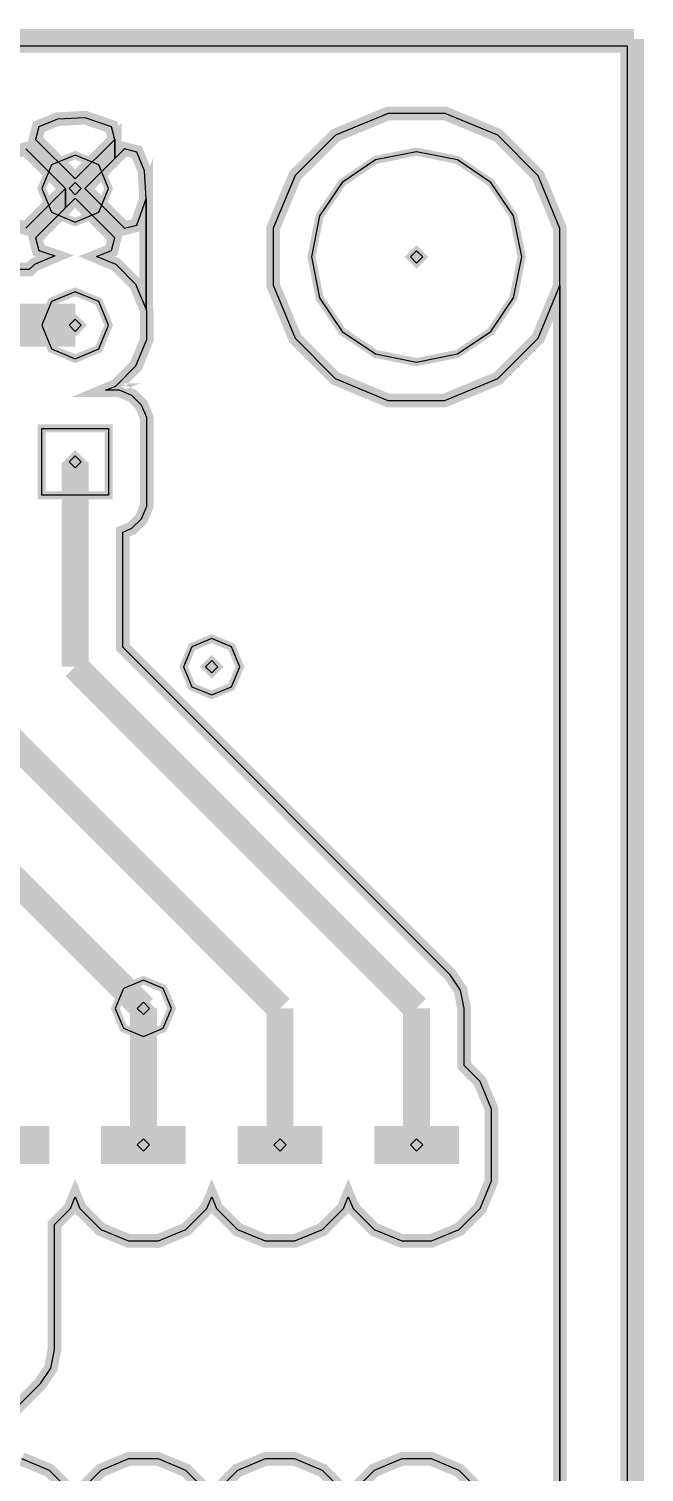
# Model space of a CAD drawing. Extents: x 0 to 6.22, y 0 to 4.04.
# Drawn here: x 1.533 to 1.984, y 2.986 to 4.042 of the extents above; entities that cross this region are included whole.
import ezdxf

# ---------------------------------------------------------------- set-up
doc = ezdxf.new("R2010")
doc.units = 0
doc.layers.get('0').update_dxf_attribs({"linetype": 'CONTINUOUS'})

msp = doc.modelspace()

# ---------------------------------------------------------------- linework, layer by layer
at = {"color": 0}
for points, const_width in [([(0.0076, 4.0345), (1.9761, 4.0345)], 0.015), ([(1.9761, 4.0345), (1.9761, 2.066)], 0.015), ([(0.0126, 4.0295), (1.9711, 4.0295), (1.9711, 2.071)], 0.01), ([(0.0126, 4.0295), (1.9711, 4.0295), (1.9711, 2.071)], 0.006), ([(1.922, 2.071), (1.922, 3.8959), (1.906, 3.9345), (1.8765, 3.9641), (1.838, 3.9801), (1.7962, 3.9801), (1.7576, 3.9641), (1.728, 3.9346), (1.712, 3.8961), (1.712, 3.8543), (1.728, 3.8157), (1.7575, 3.7861), (1.796, 3.7701), (1.8378, 3.7701), (1.8764, 3.7861), (1.906, 3.8156), (1.922, 3.8541), (1.922, 2.2459)], 0.01), ([(1.922, 2.071), (1.922, 3.8959), (1.906, 3.9345), (1.8765, 3.9641), (1.838, 3.9801), (1.7962, 3.9801), (1.7576, 3.9641), (1.728, 3.9346), (1.712, 3.8961), (1.712, 3.8543), (1.728, 3.8157), (1.7575, 3.7861), (1.796, 3.7701), (1.8378, 3.7701), (1.8764, 3.7861), (1.906, 3.8156), (1.922, 3.8541), (1.922, 2.2459)], 0.006), ([(1.5156, 3.0245), (1.5416, 3.0505), (1.5492, 3.0617), (1.5492, 3.0618), (1.5518, 3.0751), (1.5518, 3.167), (1.5635, 3.1787), (1.567, 3.1872), (1.5705, 3.1787), (1.5859, 3.1633), (1.6061, 3.1549), (1.6279, 3.1549), (1.6481, 3.1633), (1.6635, 3.1787), (1.667, 3.1872), (1.6705, 3.1787), (1.6859, 3.1633), (1.7061, 3.1549), (1.7279, 3.1549), (1.7481, 3.1633), (1.7635, 3.1787), (1.767, 3.1872), (1.7705, 3.1787), (1.7859, 3.1633), (1.8061, 3.1549), (1.8279, 3.1549), (1.8481, 3.1633), (1.8635, 3.1787), (1.8719, 3.1989), (1.8719, 3.2513), (1.8635, 3.2715), (1.8518, 3.2832), (1.8518, 3.3251), (1.8492, 3.3384), (1.8491, 3.3385), (1.8416, 3.3497), (1.6018, 3.5895), (1.6018, 3.6737), (1.6086, 3.6765), (1.6156, 3.6835), (1.6194, 3.6926), (1.6194, 3.7575), (1.6156, 3.7666), (1.6086, 3.7736), (1.5995, 3.7775), (1.5892, 3.7775), (1.5967, 3.7806), (1.6115, 3.7953), (1.6195, 3.8146), (1.6195, 3.8355), (1.6189, 3.837), (1.6189, 3.9177), (1.6178, 3.9381), (1.6122, 3.9518), (1.6031, 3.9541), (1.596, 3.947), (1.596, 3.9611), (1.5937, 3.9703), (1.5744, 3.977), (1.554, 3.9759), (1.5403, 3.9703), (1.538, 3.9611), (1.567, 3.9322), (1.596, 3.9611), (1.596, 3.947), (1.5741, 3.9251), (1.6031, 3.8961), (1.6122, 3.8984), (1.6189, 3.9177), (1.6189, 3.837), (1.6115, 3.8548), (1.5969, 3.8696), (1.5827, 3.8755), (1.5937, 3.8799), (1.596, 3.889), (1.567, 3.918), (1.5599, 3.9109), (1.5599, 3.9251), (1.5309, 3.9541), (1.5218, 3.9518)], 0.01), ([(1.5156, 3.0245), (1.5416, 3.0505), (1.5492, 3.0617), (1.5492, 3.0618), (1.5518, 3.0751), (1.5518, 3.167), (1.5635, 3.1787), (1.567, 3.1872), (1.5705, 3.1787), (1.5859, 3.1633), (1.6061, 3.1549), (1.6279, 3.1549), (1.6481, 3.1633), (1.6635, 3.1787), (1.667, 3.1872), (1.6705, 3.1787), (1.6859, 3.1633), (1.7061, 3.1549), (1.7279, 3.1549), (1.7481, 3.1633), (1.7635, 3.1787), (1.767, 3.1872), (1.7705, 3.1787), (1.7859, 3.1633), (1.8061, 3.1549), (1.8279, 3.1549), (1.8481, 3.1633), (1.8635, 3.1787), (1.8719, 3.1989), (1.8719, 3.2513), (1.8635, 3.2715), (1.8518, 3.2832), (1.8518, 3.3251), (1.8492, 3.3384), (1.8491, 3.3385), (1.8416, 3.3497), (1.6018, 3.5895), (1.6018, 3.6737), (1.6086, 3.6765), (1.6156, 3.6835), (1.6194, 3.6926), (1.6194, 3.7575), (1.6156, 3.7666), (1.6086, 3.7736), (1.5995, 3.7775), (1.5892, 3.7775), (1.5967, 3.7806), (1.6115, 3.7953), (1.6195, 3.8146), (1.6195, 3.8355), (1.6189, 3.837), (1.6189, 3.9177), (1.6178, 3.9381), (1.6122, 3.9518), (1.6031, 3.9541), (1.596, 3.947), (1.596, 3.9611), (1.5937, 3.9703), (1.5744, 3.977), (1.554, 3.9759), (1.5403, 3.9703), (1.538, 3.9611), (1.567, 3.9322), (1.596, 3.9611), (1.596, 3.947), (1.5741, 3.9251), (1.6031, 3.8961), (1.6122, 3.8984), (1.6189, 3.9177), (1.6189, 3.837), (1.6115, 3.8548), (1.5969, 3.8696), (1.5827, 3.8755), (1.5937, 3.8799), (1.596, 3.889), (1.567, 3.918), (1.5599, 3.9109), (1.5599, 3.9251), (1.5309, 3.9541), (1.5218, 3.9518)], 0.006), ([(1.5915, 3.9251), (1.5843, 3.9424), (1.567, 3.9496), (1.5497, 3.9424), (1.5425, 3.9251), (1.5497, 3.9078), (1.567, 3.9006), (1.5843, 3.9078), (1.5915, 3.9251)], 0.006), ([(1.894, 3.8751), (1.8879, 3.9051), (1.8714, 3.9295), (1.8469, 3.9461), (1.817, 3.9521), (1.787, 3.9461), (1.7625, 3.9295), (1.746, 3.9051), (1.74, 3.8751), (1.746, 3.8451), (1.7625, 3.8206), (1.787, 3.8041), (1.817, 3.7981), (1.8469, 3.8041), (1.8714, 3.8206), (1.8879, 3.8451), (1.894, 3.8751)], 0.006), ([(1.5218, 3.8984), (1.5309, 3.8961), (1.5599, 3.9251), (1.5599, 3.9109), (1.538, 3.889), (1.5403, 3.8799), (1.5521, 3.8758), (1.5373, 3.8696), (1.5334, 3.8658), (1.5005, 3.8658)], 0.01), ([(1.5218, 3.8984), (1.5309, 3.8961), (1.5599, 3.9251), (1.5599, 3.9109), (1.538, 3.889), (1.5403, 3.8799), (1.5521, 3.8758), (1.5373, 3.8696), (1.5334, 3.8658), (1.5005, 3.8658)], 0.006), ([(1.5915, 3.8251), (1.5843, 3.8424), (1.567, 3.8496), (1.5497, 3.8424), (1.5425, 3.8251), (1.5497, 3.8078), (1.567, 3.8006), (1.5843, 3.8078), (1.5915, 3.8251)], 0.006), ([(0.417, 3.8251), (1.567, 3.8251)], 0.0315), ([(1.567, 3.5751), (1.567, 3.7251)], 0.0197), ([(1.6876, 3.5751), (1.6815, 3.5897), (1.667, 3.5957), (1.6525, 3.5897), (1.6464, 3.5751), (1.6525, 3.5605), (1.667, 3.5545), (1.6815, 3.5605), (1.6876, 3.5751)], 0.006), ([(1.367, 3.5751), (1.617, 3.3251)], 0.0197), ([(1.467, 3.5751), (1.717, 3.3251)], 0.0197), ([(1.817, 3.3251), (1.567, 3.5751)], 0.0197), ([(1.6376, 3.3251), (1.6315, 3.3397), (1.617, 3.3457), (1.6024, 3.3397), (1.5964, 3.3251), (1.6024, 3.3105), (1.617, 3.3045), (1.6315, 3.3105), (1.6376, 3.3251)], 0.006), ([(1.617, 3.3251), (1.617, 3.2251)], 0.0197), ([(1.717, 3.3251), (1.717, 3.2251)], 0.0197), ([(1.817, 3.2251), (1.817, 3.3251)], 0.0197), ([(1.517, 3.2391), (1.517, 3.2111)], 0.062), ([(1.617, 3.2391), (1.617, 3.2111)], 0.062), ([(1.717, 3.2391), (1.717, 3.2111)], 0.062), ([(1.817, 3.2391), (1.817, 3.2111)], 0.062), ([(1.5635, 2.9715), (1.5481, 2.9869), (1.5279, 2.9953)], 0.01), ([(1.6635, 2.9715), (1.6481, 2.9869), (1.6279, 2.9953), (1.6061, 2.9953), (1.5859, 2.9869), (1.5705, 2.9715)], 0.01), ([(1.7635, 2.9715), (1.7481, 2.9869), (1.7279, 2.9953), (1.7061, 2.9953), (1.6859, 2.9869), (1.6705, 2.9715)], 0.01), ([(1.8635, 2.9715), (1.8481, 2.9869), (1.8279, 2.9953), (1.8061, 2.9953), (1.7859, 2.9869), (1.7705, 2.9715)], 0.01), ([(1.5635, 2.9715), (1.5481, 2.9869), (1.5279, 2.9953)], 0.006), ([(1.6635, 2.9715), (1.6481, 2.9869), (1.6279, 2.9953), (1.6061, 2.9953), (1.5859, 2.9869), (1.5705, 2.9715)], 0.006), ([(1.7635, 2.9715), (1.7481, 2.9869), (1.7279, 2.9953), (1.7061, 2.9953), (1.6859, 2.9869), (1.6705, 2.9715)], 0.006), ([(1.8635, 2.9715), (1.8481, 2.9869), (1.8279, 2.9953), (1.8061, 2.9953), (1.7859, 2.9869), (1.7705, 2.9715)], 0.006)]:
    msp.add_lwpolyline(points, dxfattribs=dict(at, const_width=const_width))
for points in [[(0.0126, 4.0295), (1.9711, 4.0295), (1.9711, 2.071)], [(1.5156, 3.0245), (1.5416, 3.0505), (1.5492, 3.0617), (1.5492, 3.0618), (1.5518, 3.0751), (1.5518, 3.167), (1.5635, 3.1787), (1.567, 3.1872), (1.5705, 3.1787), (1.5859, 3.1633), (1.6061, 3.1549), (1.6279, 3.1549), (1.6481, 3.1633), (1.6635, 3.1787), (1.667, 3.1872), (1.6705, 3.1787), (1.6859, 3.1633), (1.7061, 3.1549), (1.7279, 3.1549), (1.7481, 3.1633), (1.7635, 3.1787), (1.767, 3.1872), (1.7705, 3.1787), (1.7859, 3.1633), (1.8061, 3.1549), (1.8279, 3.1549), (1.8481, 3.1633), (1.8635, 3.1787), (1.8719, 3.1989), (1.8719, 3.2513), (1.8635, 3.2715), (1.8518, 3.2832), (1.8518, 3.3251), (1.8492, 3.3384), (1.8491, 3.3385), (1.8416, 3.3497), (1.6018, 3.5895), (1.6018, 3.6737), (1.6086, 3.6765), (1.6156, 3.6835), (1.6194, 3.6926), (1.6194, 3.7575), (1.6156, 3.7666), (1.6086, 3.7736), (1.5995, 3.7775), (1.5892, 3.7775), (1.5967, 3.7806), (1.6115, 3.7953), (1.6195, 3.8146), (1.6195, 3.8355), (1.6189, 3.837), (1.6189, 3.9177), (1.6178, 3.9381), (1.6122, 3.9518), (1.6031, 3.9541), (1.596, 3.947), (1.596, 3.9611), (1.5937, 3.9703), (1.5744, 3.977), (1.554, 3.9759), (1.5403, 3.9703), (1.538, 3.9611), (1.567, 3.9322), (1.596, 3.9611), (1.596, 3.947), (1.5741, 3.9251), (1.6031, 3.8961), (1.6122, 3.8984), (1.6189, 3.9177), (1.6189, 3.837), (1.6115, 3.8548), (1.5969, 3.8696), (1.5827, 3.8755), (1.5937, 3.8799), (1.596, 3.889), (1.567, 3.918), (1.5599, 3.9109), (1.5599, 3.9251), (1.5309, 3.9541)], [(1.922, 2.071), (1.922, 3.8959), (1.906, 3.9345), (1.8765, 3.9641), (1.838, 3.9801), (1.7962, 3.9801), (1.7576, 3.9641), (1.728, 3.9346), (1.712, 3.8961), (1.712, 3.8543), (1.728, 3.8157), (1.7575, 3.7861), (1.796, 3.7701), (1.8378, 3.7701), (1.8764, 3.7861), (1.906, 3.8156), (1.922, 3.8541), (1.922, 2.2459)], [(1.894, 3.8751), (1.8879, 3.9051), (1.8714, 3.9295), (1.8469, 3.9461), (1.817, 3.9521), (1.787, 3.9461), (1.7625, 3.9295), (1.746, 3.9051), (1.74, 3.8751), (1.746, 3.8451), (1.7625, 3.8206), (1.787, 3.8041), (1.817, 3.7981), (1.8469, 3.8041), (1.8714, 3.8206), (1.8879, 3.8451), (1.894, 3.8751)], [(1.5915, 3.9251), (1.5843, 3.9424), (1.567, 3.9496), (1.5497, 3.9424), (1.5425, 3.9251), (1.5497, 3.9078), (1.567, 3.9006), (1.5843, 3.9078), (1.5915, 3.9251)], [(1.5309, 3.8961), (1.5599, 3.9251), (1.5599, 3.9109), (1.538, 3.889), (1.5403, 3.8799), (1.5521, 3.8758), (1.5373, 3.8696), (1.5334, 3.8658), (1.5005, 3.8658)], [(1.5915, 3.8251), (1.5843, 3.8424), (1.567, 3.8496), (1.5497, 3.8424), (1.5425, 3.8251), (1.5497, 3.8078), (1.567, 3.8006), (1.5843, 3.8078), (1.5915, 3.8251)], [(1.6876, 3.5751), (1.6815, 3.5897), (1.667, 3.5957), (1.6525, 3.5897), (1.6464, 3.5751), (1.6525, 3.5605), (1.667, 3.5545), (1.6815, 3.5605), (1.6876, 3.5751)], [(1.6376, 3.3251), (1.6315, 3.3397), (1.617, 3.3457), (1.6024, 3.3397), (1.5964, 3.3251), (1.6024, 3.3105), (1.617, 3.3045), (1.6315, 3.3105), (1.6376, 3.3251)], [(1.5635, 2.9715), (1.5481, 2.9869), (1.5279, 2.9953)], [(1.6635, 2.9715), (1.6481, 2.9869), (1.6279, 2.9953), (1.6061, 2.9953), (1.5859, 2.9869), (1.5705, 2.9715)], [(1.7635, 2.9715), (1.7481, 2.9869), (1.7279, 2.9953), (1.7061, 2.9953), (1.6859, 2.9869), (1.6705, 2.9715)], [(1.8635, 2.9715), (1.8481, 2.9869), (1.8279, 2.9953), (1.8061, 2.9953), (1.7859, 2.9869), (1.7705, 2.9715)]]:
    msp.add_lwpolyline(points, dxfattribs=at)
at = {"color": 7, "const_width": 0.006}
for points in [[(1.5715, 3.9251), (1.567, 3.9296), (1.5625, 3.9251), (1.567, 3.9206), (1.5715, 3.9251)], [(1.8215, 3.8751), (1.817, 3.8796), (1.8125, 3.8751), (1.817, 3.8706), (1.8215, 3.8751)], [(1.5715, 3.8251), (1.567, 3.8296), (1.5625, 3.8251), (1.567, 3.8206), (1.5715, 3.8251)], [(1.5715, 3.7251), (1.567, 3.7296), (1.5625, 3.7251), (1.567, 3.7206), (1.5715, 3.7251)], [(1.6715, 3.5751), (1.667, 3.5796), (1.6625, 3.5751), (1.667, 3.5706), (1.6715, 3.5751)], [(1.6215, 3.3251), (1.617, 3.3296), (1.6125, 3.3251), (1.617, 3.3206), (1.6215, 3.3251)], [(1.6215, 3.2251), (1.617, 3.2296), (1.6125, 3.2251), (1.617, 3.2206), (1.6215, 3.2251)], [(1.7215, 3.2251), (1.717, 3.2296), (1.7125, 3.2251), (1.717, 3.2206), (1.7215, 3.2251)], [(1.8215, 3.2251), (1.817, 3.2296), (1.8125, 3.2251), (1.817, 3.2206), (1.8215, 3.2251)]]:
    msp.add_lwpolyline(points, dxfattribs=at)
at = {"color": 7}
for points in [[(1.5715, 3.9251), (1.567, 3.9296), (1.5625, 3.9251), (1.567, 3.9206), (1.5715, 3.9251)], [(1.8215, 3.8751), (1.817, 3.8796), (1.8125, 3.8751), (1.817, 3.8706), (1.8215, 3.8751)], [(1.5715, 3.8251), (1.567, 3.8296), (1.5625, 3.8251), (1.567, 3.8206), (1.5715, 3.8251)], [(1.5715, 3.7251), (1.567, 3.7296), (1.5625, 3.7251), (1.567, 3.7206), (1.5715, 3.7251)], [(1.6715, 3.5751), (1.667, 3.5796), (1.6625, 3.5751), (1.667, 3.5706), (1.6715, 3.5751)], [(1.6215, 3.3251), (1.617, 3.3296), (1.6125, 3.3251), (1.617, 3.3206), (1.6215, 3.3251)], [(1.6215, 3.2251), (1.617, 3.2296), (1.6125, 3.2251), (1.617, 3.2206), (1.6215, 3.2251)], [(1.7215, 3.2251), (1.717, 3.2296), (1.7125, 3.2251), (1.717, 3.2206), (1.7215, 3.2251)], [(1.8215, 3.2251), (1.817, 3.2296), (1.8125, 3.2251), (1.817, 3.2206), (1.8215, 3.2251)]]:
    msp.add_lwpolyline(points, dxfattribs=at)
at = {"color": 0, "const_width": 0.006}
msp.add_lwpolyline([(1.5425, 3.7496), (1.5425, 3.7006), (1.5915, 3.7006), (1.5915, 3.7496), (1.5425, 3.7496)], close=True, dxfattribs=at)
at = {"color": 0}
msp.add_lwpolyline([(1.5425, 3.7496), (1.5915, 3.7496), (1.5915, 3.7006), (1.5425, 3.7006), (1.5425, 3.7496)], close=True, dxfattribs=at)

doc.saveas('drawing.dxf')
